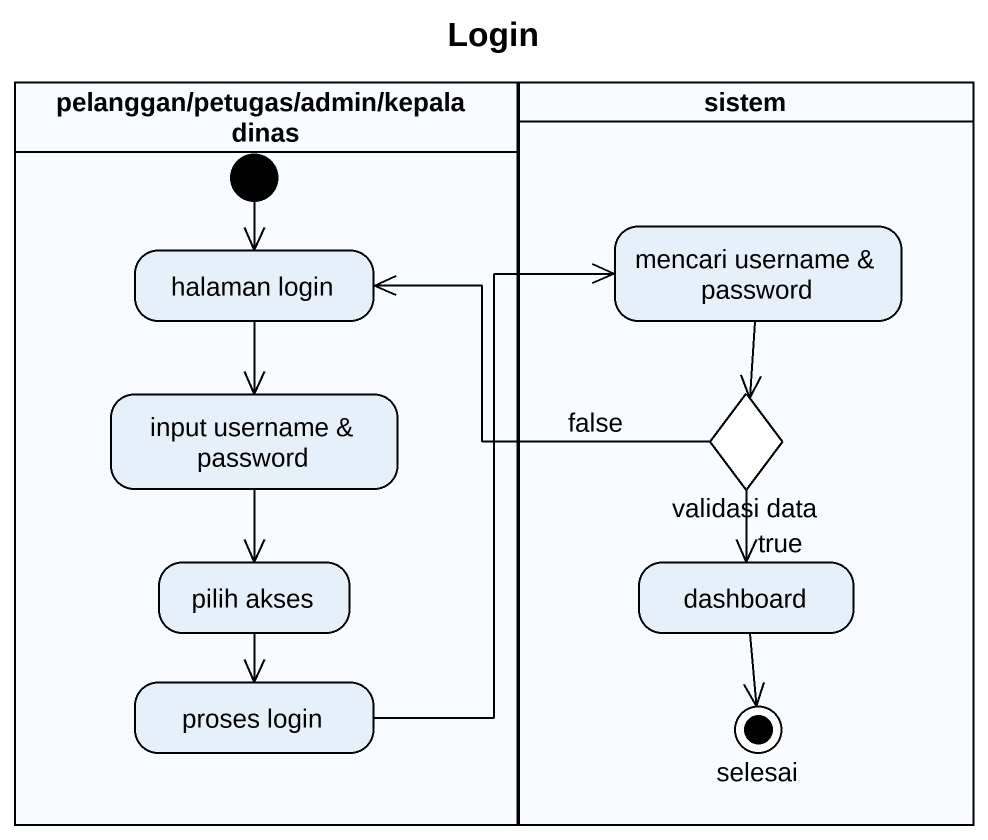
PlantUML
@startuml
title Login
hide empty description
state "pelanggan/petugas/admin/kepala dinas" as pelanggan_petugas_admin <<partition>> {
  state "halaman login" as halaman_login
  state "input username & password" as input_username_password
  state "pilih akses" as pilih_akses
  state "proses login" as proses_login
  [*] --> halaman_login
}
state sistem <<partition>> {
  state "mencari username & password" as mencari_username_password
  state "validasi data" as validasi_data <<choice>>
  state dashboard
  state selesai <<end>>
}
halaman_login --> input_username_password
mencari_username_password --> validasi_data
input_username_password --> pilih_akses
validasi_data -left-> halaman_login : false
validasi_data --> dashboard : true
pilih_akses --> proses_login
dashboard --> selesai
proses_login -up-> mencari_username_password
@enduml
